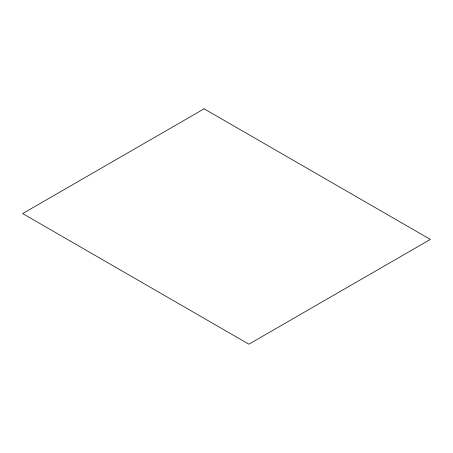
<?xml version="1.0" encoding="UTF-8"?>
<svg xmlns="http://www.w3.org/2000/svg" width="453" height="453" viewBox="0 0 453 453"><rect width="100%" height="100%" fill="white"/><g stroke="black" fill="none" stroke-linecap="round" stroke-linejoin="round"><path stroke-width="0.68" d="M204.11 108.811L22.65 213.573L248.89 344.189L430.35 239.427L204.11 108.811"/></g></svg>
